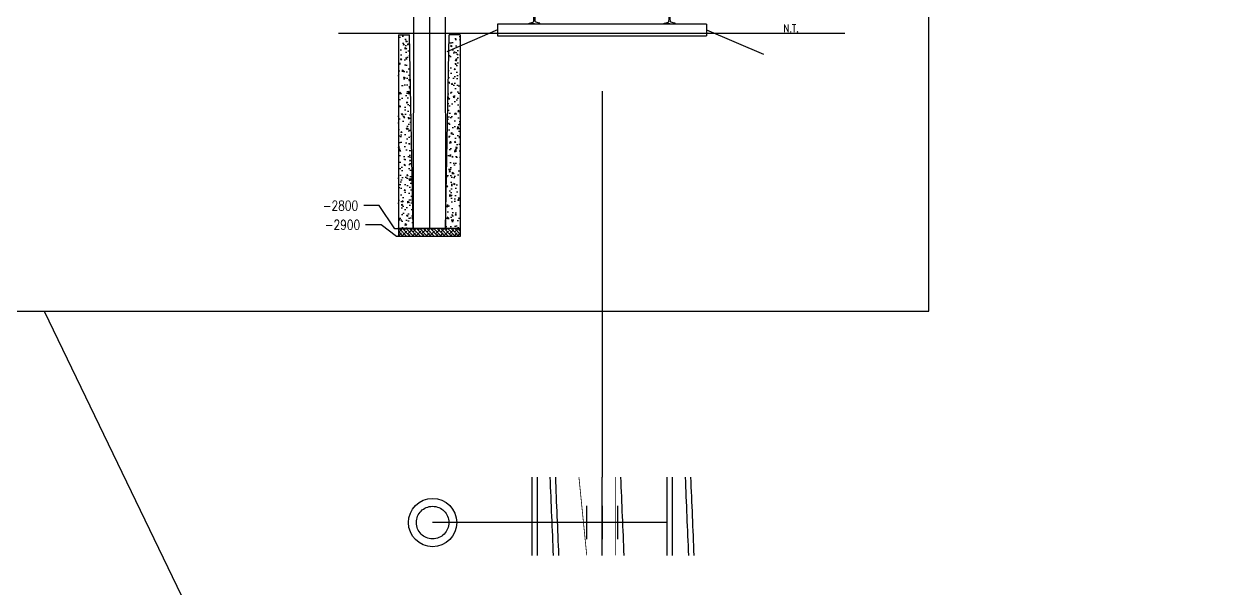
# Model space of a CAD drawing. Header units: millimetres. Extents: x -37020 to 35906, y -101 to 52234.
# Drawn here: x -131.42 to -116.07, y 412.56 to 419.84 of the extents above; entities that cross this region are included whole.
import ezdxf

# ---------------------------------------------------------------- set-up
doc = ezdxf.new("R2010")
doc.units = ezdxf.units.MM
doc.header["$PDMODE"] = 35
doc.header["$PDSIZE"] = 1
for name, pattern in [('CENTER', [50.8, 31.75, -6.35, 6.35, -6.35]), ('DASHDOTX2', [2, 1, -0.5, 0, -0.5]), ('DASHED2', [0.375, 0.25, -0.125]), ('HIDDEN', [9.525, 6.35, -3.175]), ('TRAZO_Y_PUNTO2', [12.7, 6.35, -3.175, 0, -3.175])]:
    doc.linetypes.add(name, pattern=pattern)
for name, color, linetype in [('Catenaria', 2, 'Continuous'), ('CATENARIA APAGAR', 240, 'Continuous'), ('CI-Auxiliar1', 1, 'Continuous'), ('CI-Encofrado-g', 4, 'Continuous'), ('CI-Encofrados', 2, 'Continuous'), ('CI-Proyecciones', 1, 'HIDDEN'), ('DIBUJO', 5, 'Continuous'), ('EJES-COL', 1, 'DASHDOTX2'), ('ES-Perfiles-g', 4, 'Continuous'), ('galibo', 41, 'Continuous'), ('GE-Cotas', 1, 'Continuous'), ('M0_EQUIPOS', 2, 'Continuous'), ('ME-RIELES', 240, 'TRAZO_Y_PUNTO2'), ('unifilar VIAS Ppales', 5, 'DASHED2')]:
    doc.layers.add(name, color=color, linetype=linetype)
doc.styles.add('ROMAN_SIMPLEX', font='ROMANS')
doc.styles.add('Romans', font='romans.shx', dxfattribs={"width": 0.8})
doc.dimstyles.new('COTAS GENERAL', dxfattribs={"dimscale": 0.1, "dimtxt": 2.5, "dimasz": 2.5, "dimexe": 1, "dimexo": 1, "dimgap": 1.25, "dimtad": 1, "dimzin": 1, "dimdsep": 46, "dimtxsty": 'Romans', "dimcen": 1, "dimclrd": 2, "dimclre": 1, "dimclrt": 3, "dimaunit": 1, "dimadec": 3, "dimazin": 0, "dimtfac": 1, "dimtix": 1, "dimtmove": 0, "dimatfit": 0, "dimfxl": 1, "dimtolj": 1, "dimarcsym": 0})

# ---------------------------------------------------------------- blocks, each defined once
blk = doc.blocks.new('A$C600C6C88')
at = {"layer": 'Catenaria', "color": 1, "ltscale": 2}
for p, q in [((0, 0), (0, 0.808)), ((1.676, 0), (1.676, 0.808)), ((0.638, 0.18), (0.638, 0.614)), ((0.838, 0.18), (0.838, 0.614)), ((1.038, 0.18), (1.038, 0.614)), ((1.676, 0.397), (0, 0.397))]:
    blk.add_line(p, q, dxfattribs=at)
blk = doc.blocks.new('riel 54.77')
at = {"layer": 'ES-Perfiles-g', "ltscale": 2}
for p in [(-0.056, 0.014), (-0.014, 0.014)]:
    blk.add_line(p, (-0.035, 0.014), dxfattribs=at)
for points in [[(-0.035, -0.144), (-0.103, -0.144, -0.377928), (-0.105, -0.143), (-0.105, -0.137, -0.371725), (-0.102, -0.133), (-0.081, -0.131), (-0.055, -0.121, 0.336753), (-0.045, -0.106), (-0.043, -0.084), (-0.043, -0.042, 0.235554), (-0.049, -0.03), (-0.069, -0.023, -0.288178), (-0.071, -0.021), (-0.07, 0, -0.398962), (-0.056, 0.014, -0.398962)], [(-0.035, -0.144), (0.033, -0.144, 0.377928), (0.035, -0.143), (0.035, -0.137, 0.371725), (0.032, -0.133), (0.011, -0.131), (-0.015, -0.121, -0.336753), (-0.025, -0.106), (-0.027, -0.084), (-0.027, -0.042, -0.235554), (-0.021, -0.03), (-0.001, -0.023, 0.288178), (0.001, -0.021), (0, 0, 0.398962), (-0.014, 0.014, 0.398962)]]:
    blk.add_lwpolyline(points, format="xyb", dxfattribs=at)
blk = doc.blocks.new('galibo TA')
at = {"layer": 'EJES-COL', "color": 1, "linetype": 'HIDDEN'}
blk.add_line((0, 8.498), (0, -2), dxfattribs=at)
at = {"layer": 'galibo', "linetype": 'HIDDEN'}
for p, q in [((-1.21, 5.7), (-1.21, 4.107)), ((-1.21, 5.7), (0, 5.7)), ((1.21, 5.7), (0, 5.7)), ((1.21, 5.7), (1.21, 4.107)), ((1.7, 3.13), (1.7, 3.04)), ((-1.7, 3.04), (-1.95, 3.04)), ((-1.95, 3.04), (-1.95, 2.3)), ((1.7, 3.04), (1.95, 3.04)), ((1.95, 3.04), (1.95, 2.3)), ((-1.7, 2.3), (-1.95, 2.3)), ((-1.7, 2.3), (-1.7, 1.35)), ((1.7, 2.3), (1.95, 2.3)), ((1.7, 2.3), (1.7, 1.35)), ((-1.63, 1.35), (-1.63, 0.52)), ((1.7, 1.35), (1.63, 1.35)), ((1.63, 1.35), (1.63, 0.52)), ((-1.63, 0.52), (-1.45, 0.52)), ((-1.45, 0.52), (-1.45, 0.29)), ((1.45, 0.52), (1.45, 0.29)), ((-1.45, 0.29), (-1.35, 0.29)), ((-1.35, 0.29), (-1.35, 0.2)), ((-1.35, 0.2), (-1.22, 0.2)), ((-1.22, 0.2), (-1.22, 0.075)), ((-1.22, 0.075), (-0.881, 0.075)), ((-0.782, 0.075), (0, 0.075)), ((0.782, 0.075), (0, 0.075)), ((1.22, 0.075), (0.881, 0.075))]:
    blk.add_line(p, q, dxfattribs=at)
at = {"layer": 'galibo'}
for p, q in [((-1.7, 3.13), (-1.7, 3.04)), ((-1.7, 1.35), (-1.63, 1.35)), ((1.63, 0.52), (1.45, 0.52)), ((1.22, 0.2), (1.22, 0.075)), ((1.45, 0.29), (1.35, 0.29)), ((-0.881, 0.075), (-0.881, 0)), ((-0.782, -0.035), (-0.782, 0.075)), ((0.782, -0.035), (0.782, 0.075)), ((0.881, 0.075), (0.881, 0)), ((-0.838, -0.035), (-0.782, -0.035)), ((0.838, -0.035), (0.782, -0.035))]:
    blk.add_line(p, q, dxfattribs=at)
at = {"layer": 'galibo', "linetype": 'CENTER'}
for p, q in [((1.35, 0.2), (1.22, 0.2)), ((1.35, 0.29), (1.35, 0.2))]:
    blk.add_line(p, q, dxfattribs=at)
at = {"layer": 'galibo', "linetype": 'HIDDEN'}
for centre, radius, start, end in [((0, 2.23), 2.24, 90, 118.0725), ((0, 2.23), 2.24, 61.9275, 90), ((-0.48, 3.13), 1.22, 118.0725, 180), ((0.48, 3.13), 1.22, 0, 61.9275)]:
    blk.add_arc(centre, radius, start, end, dxfattribs=at)
for p in [(-0.838, -0.014), (0.908, -0.014)]:
    blk.add_blockref('riel 54.77', p)
blk = doc.blocks.new('A$C5077')
at = {"layer": 'CI-Encofrados', "color": 3}
for p, q in [((0.00825, 11), (0, 0)), ((0.00825, 11), (0.40825, 11)), ((0.40825, 11), (0.4165, 0)), ((0.4165, 0), (0, 0))]:
    blk.add_line(p, q, dxfattribs=at)
at = {"layer": 'CI-Encofrados', "color": 253}
blk.add_line((0.20825, 11), (0.20825, 0), dxfattribs=at)
blk = doc.blocks.new('*D302')
at = {"layer": 'Defpoints', "color": 0, "transparency": 16777216}
for p in [(-124.331, 420), (-127.026, 417.497), (-126.178, 417.2)]:
    blk.add_point(p, dxfattribs=at)
at = {"layer": 'GE-Cotas', "color": 1, "lineweight": -2, "transparency": 16777216}
for p, q in [((-126.826, 417.497), (-127.026, 417.497)), ((-126.626, 417.2), (-126.826, 417.497)), ((-126.228, 417.2), (-126.626, 417.2))]:
    blk.add_line(p, q, dxfattribs=at)
at = {"layer": 'GE-Cotas', "color": 3, "linetype": 'Continuous', "transparency": 16777216, "insert": (-127.325, 417.497), "char_height": 0.125, "attachment_point": 5, "style": 'Romans'}
blk.add_mtext('\\A1;-2800', dxfattribs=at)
blk = doc.blocks.new('*D303')
at = {"layer": 'Defpoints', "color": 0, "transparency": 16777216}
for p in [(-124.331, 420), (-127.001, 417.25), (-126.178, 417.1)]:
    blk.add_point(p, dxfattribs=at)
at = {"layer": 'GE-Cotas', "color": 1, "lineweight": -2, "transparency": 16777216}
for p, q in [((-126.801, 417.25), (-127.001, 417.25)), ((-126.601, 417.1), (-126.801, 417.25)), ((-126.228, 417.1), (-126.601, 417.1))]:
    blk.add_line(p, q, dxfattribs=at)
at = {"layer": 'GE-Cotas', "color": 3, "linetype": 'Continuous', "transparency": 16777216, "insert": (-127.299, 417.25), "char_height": 0.125, "attachment_point": 5, "style": 'Romans'}
blk.add_mtext('\\A1;-2900', dxfattribs=at)
blk = doc.blocks.new('A$C6CA61918')
at = {"layer": 'CI-Encofrado-g'}
h = blk.add_hatch(dxfattribs=at)
h.set_pattern_fill('ANSI38', color=1, scale=0.01, style=0)
h.set_pattern_definition([(45, (-2135.37665, -969.03599), (-0.0224506403, 0.0224506403), []), (135, (-2135.37665, -969.03599), (-0.0673519209, 0.0224506403), [0.079375, -0.047625])])
h.paths.add_polyline_path([(0, 0.1), (0.8, 0.1), (0.8, 0), (0, 0)])
at = {"layer": 'DIBUJO', "ltscale": 2000}
h = blk.add_hatch(dxfattribs=at)
h.set_pattern_fill('AR-CONC', color=1, scale=0.001, style=0)
h.set_pattern_definition([(50, (-2135.37665, -969.03599), (0.182184669, -0.015939086), [0.01905, -0.20955]), (355, (-2135.37665, -969.03599), (-0.035243421, 0.191056845), [0.01524, -0.167640584]), (100.451445, (-2135.36147, -969.03732), (0.146941247, 0.175117752), [0.016190009, -0.178090245]), (46.1842, (-2135.37665, -968.98519), (0.27107904, -0.042042328), [0.028575, -0.314325]), (96.635558, (-2135.35406, -968.9887), (0.237404134, 0.247426125), [0.024285023, -0.267135608]), (351.184151, (-2135.37665, -968.9852), (0.237404134, 0.247426125), [0.022859967, -0.251459732]), (21, (-2135.35125, -968.99789), (0.151614391, -0.102265198), [0.01905, -0.20955]), (326, (-2135.35125, -968.99789), (0.061802028, 0.184187966), [0.01524, -0.16764]), (71.451445, (-2135.33861, -969.00641), (0.213416419, 0.081922769), [0.016190009, -0.178089938]), (37.5, (-2135.37665, -969.03599), (0.0030886033, 0.0845550389), [0, -0.165608, 0, -0.17018, 0, -0.168275]), (7.5, (-2135.37665, -969.03599), (0.0668196625, 0.1001805748), [0, -0.097028, 0, -0.161798, 0, -0.064135]), (327.5, (-2135.43329, -969.03599), (0.1355905952, -0.005728744), [0, -0.0635, 0, -0.19812, 0, -0.26289]), (317.5, (-2135.45869, -969.03599), (0.1481291814, 0.025426491), [0, -0.08255, 0, -0.131572, 0, -0.18669])])
h.paths.add_polyline_path([(0, 2.6), (0.145, 2.6), (0.19, 0.1), (0, 0.1)])
h.paths.add_polyline_path([(0.657, 2.603), (0.8, 2.6), (0.8, 0.1), (0.61, 0.1), (0.61, 0.103)])
blk.add_line((0.4, 2.6), (0.4, 2.55))
at = {"layer": 'CI-Auxiliar1', "color": 3}
blk.add_line((0, 0.1), (0.8, 0.1), dxfattribs=at)
at = {"layer": 'CI-Encofrado-g'}
for p, q in [((0, 2.6), (0, 0)), ((0, 2.6), (0.144, 2.6)), ((0.19, 0.1), (0.144, 2.6)), ((0.61, 0.1), (0.657, 2.6)), ((0.8, 2.6), (0.657, 2.6)), ((0.8, 2.6), (0.8, 0)), ((0, 0), (0.8, 0)), ((0.19, 0.1), (0.61, 0.1))]:
    blk.add_line(p, q, dxfattribs=at)

msp = doc.modelspace()

# ---------------------------------------------------------------- linework, layer by layer
at = {"layer": 'Catenaria', "linetype": 'Continuous'}
msp.add_line((-124.1873, 413.4067, 20.7852), (-126.1363, 413.4067, 20.7852), dxfattribs=at)
at = {"layer": 'Catenaria', "color": 210}
msp.add_lwpolyline([(-142.5766, 430.4565), (-142.5766, 416.1335), (-119.7278, 416.1335), (-119.7278, 430.4565)], close=True, dxfattribs=at)
at = {"layer": 'Catenaria', "linetype": 'Continuous', "elevation": 20.7852}
msp.add_lwpolyline([(-124.1448, 412.982, 0.01, 0.01, 0), (-124.246, 413.9937, 0.01, 0.01, 0)], format="xyseb", dxfattribs=at)
at = {"layer": 'Catenaria', "color": 90, "ltscale": 0.1, "elevation": 32.2652}
msp.add_lwpolyline([(-123.7762, 413.9937, 0.01, 0.01, 0), (-123.7771, 412.982, 0.01, 0.01, 0)], format="xyseb", dxfattribs=at)
at = {"layer": 'Catenaria', "color": 252, "linetype": 'Continuous', "ltscale": 7}
msp.add_circle((-126.1363, 413.4067, 20.7852), 0.3119, dxfattribs=at)
at = {"layer": 'Catenaria', "color": 2, "linetype": 'DASHED2', "ltscale": 7}
msp.add_circle((-126.1363, 413.4067, 20.7852), 0.21, dxfattribs=at)
at = {"layer": 'CATENARIA APAGAR', "color": 241, "linetype": 'Continuous'}
msp.add_lwpolyline([(-131.1522, 416.1335), (-88.4858, 327.7581)], dxfattribs=at)
at = {"layer": 'GE-Cotas', "linetype": 'Continuous'}
msp.add_line((-120.8128, 419.7204, 20.7852), (-127.3517, 419.7204, 20.7852), dxfattribs=at)
at = {"layer": 'M0_EQUIPOS'}
for p, q in [((-125.2974, 419.7663, 20.7852), (-125.9539, 419.4847, 20.7852)), ((-122.5974, 419.8413, 20.7852), (-125.2974, 419.8413, 20.7852)), ((-125.2974, 419.8413, 20.7852), (-125.2974, 419.6913, 20.7852)), ((-122.5974, 419.8413, 20.7852), (-122.5974, 419.6913, 20.7852)), ((-122.5974, 419.7663, 20.7852), (-121.8609, 419.4504, 20.7852)), ((-125.2974, 419.6913, 20.7852), (-122.5974, 419.6913, 20.7852))]:
    msp.add_line(p, q, dxfattribs=at)
at = {"layer": 'ME-RIELES', "color": 8, "ltscale": 0.1, "elevation": 32.4943}
for points in [[(-124.7852, 412.982, 0.01, 0.01, 0), (-124.7852, 413.9937, 0.01, 0.01, 0)], [(-123.0448, 412.982, 0.01, 0.01, 0), (-123.0447, 413.9937, 0.01, 0.01, 0)]]:
    msp.add_lwpolyline(points, format="xyseb", dxfattribs=at)
at = {"layer": 'unifilar VIAS Ppales', "color": 251, "linetype": 'Continuous', "ltscale": 10}
for p, q in [((-123.9466, 418.0004, 20.7852), (-123.9466, 413.9937, 20.7852)), ((-124.8544, 413.9937, 20.7852), (-124.8544, 412.982, 20.7852)), ((-124.7846, 413.9937, 20.7852), (-124.7846, 412.982, 20.7852)), ((-123.9466, 412.982, 20.7852), (-123.9466, 413.9937, 20.7852)), ((-123.1079, 412.982, 20.7852), (-123.108, 413.9937, 20.7852)), ((-123.0381, 412.982, 20.7852), (-123.0381, 413.9937, 20.7852))]:
    msp.add_line(p, q, dxfattribs=at)
at = {"layer": 'unifilar VIAS Ppales', "color": 251, "linetype": 'Continuous', "ltscale": 10, "elevation": 20.7852}
for points in [[(-124.5744, 412.982, -0.0008413), (-124.6163, 413.9937, -0.0013789)], [(-124.5044, 412.982, -0.0008415), (-124.5464, 413.9937, -0.0013792)], [(-122.8268, 412.982, -0.0008462), (-122.869, 413.9937, -0.001387)], [(-122.7569, 412.982, -0.0008464), (-122.7991, 413.9937, -0.0013873)]]:
    msp.add_lwpolyline(points, format="xyb", dxfattribs=at)
at = {"layer": 'unifilar VIAS Ppales', "ltscale": 10, "elevation": 20.7852}
msp.add_lwpolyline([(-123.6656, 412.982, -0.0008438), (-123.7077, 413.9937, -0.0013831)], format="xyb", dxfattribs=at)

# ---------------------------------------------------------------- block references
at = {"xscale": -1}
msp.add_blockref('A$C6CA61918', (-125.778, 417.1004, 20.7852), dxfattribs=at)
at = {"layer": 'Catenaria', "color": 1, "ltscale": 0.1, "xscale": -1, "rotation": 179.999999999998}
msp.add_blockref('A$C600C6C88', (-124.7846, 413.804, 20.7852), dxfattribs=at)
at = {"layer": 'CI-Proyecciones', "ltscale": 100, "xscale": -1}
msp.add_blockref('galibo TA', (-123.9466, 420.0004, 20.7852), dxfattribs=at)
at = {"layer": 'M0_EQUIPOS'}
msp.add_blockref('A$C5077', (-126.3862, 417.2004, 20.7852), dxfattribs=at)

# ---------------------------------------------------------------- texts
at = {"layer": 'GE-Cotas', "color": 2, "linetype": 'Continuous', "style": 'ROMAN_SIMPLEX', "width": 0.8}
msp.add_text('N.T.', height=0.1, dxfattribs=at).set_placement((-121.6033, 419.7357, 20.7852))

# ---------------------------------------------------------------- dimensions: what is measured, and where the dimension line sits
at = {"layer": 'GE-Cotas'}
for feature_location, offset, picture, middle in [((-126.178, 417.2004, 20.7852), (-0.8483, 0.2961), '*D302', (-127.3248, 417.4966, 20.7852)), ((-126.178, 417.1004, 20.7852), (-0.8229, 0.1498), '*D303', (-127.2994, 417.2502, 20.7852))]:
    dim = msp.add_ordinate_dim(feature_location=feature_location, offset=offset, dtype=0, origin=(-124.3305, 420.0004, 20.7852), text='-<>', dimstyle='COTAS GENERAL', override={"dimscale": 1, "dimtxt": 0.125, "dimasz": 0.1, "dimexe": 0.05, "dimexo": 0.05, "dimgap": 0.0625, "dimtad": 0, "dimdec": 0, "dimlfac": 1000, "dimdsep": 44, "dimcen": 0.05}, dxfattribs=at)
    dim.commit()
    dim.dimension.update_dxf_attribs({"geometry": picture, "text_midpoint": middle})

doc.saveas('drawing.dxf')
